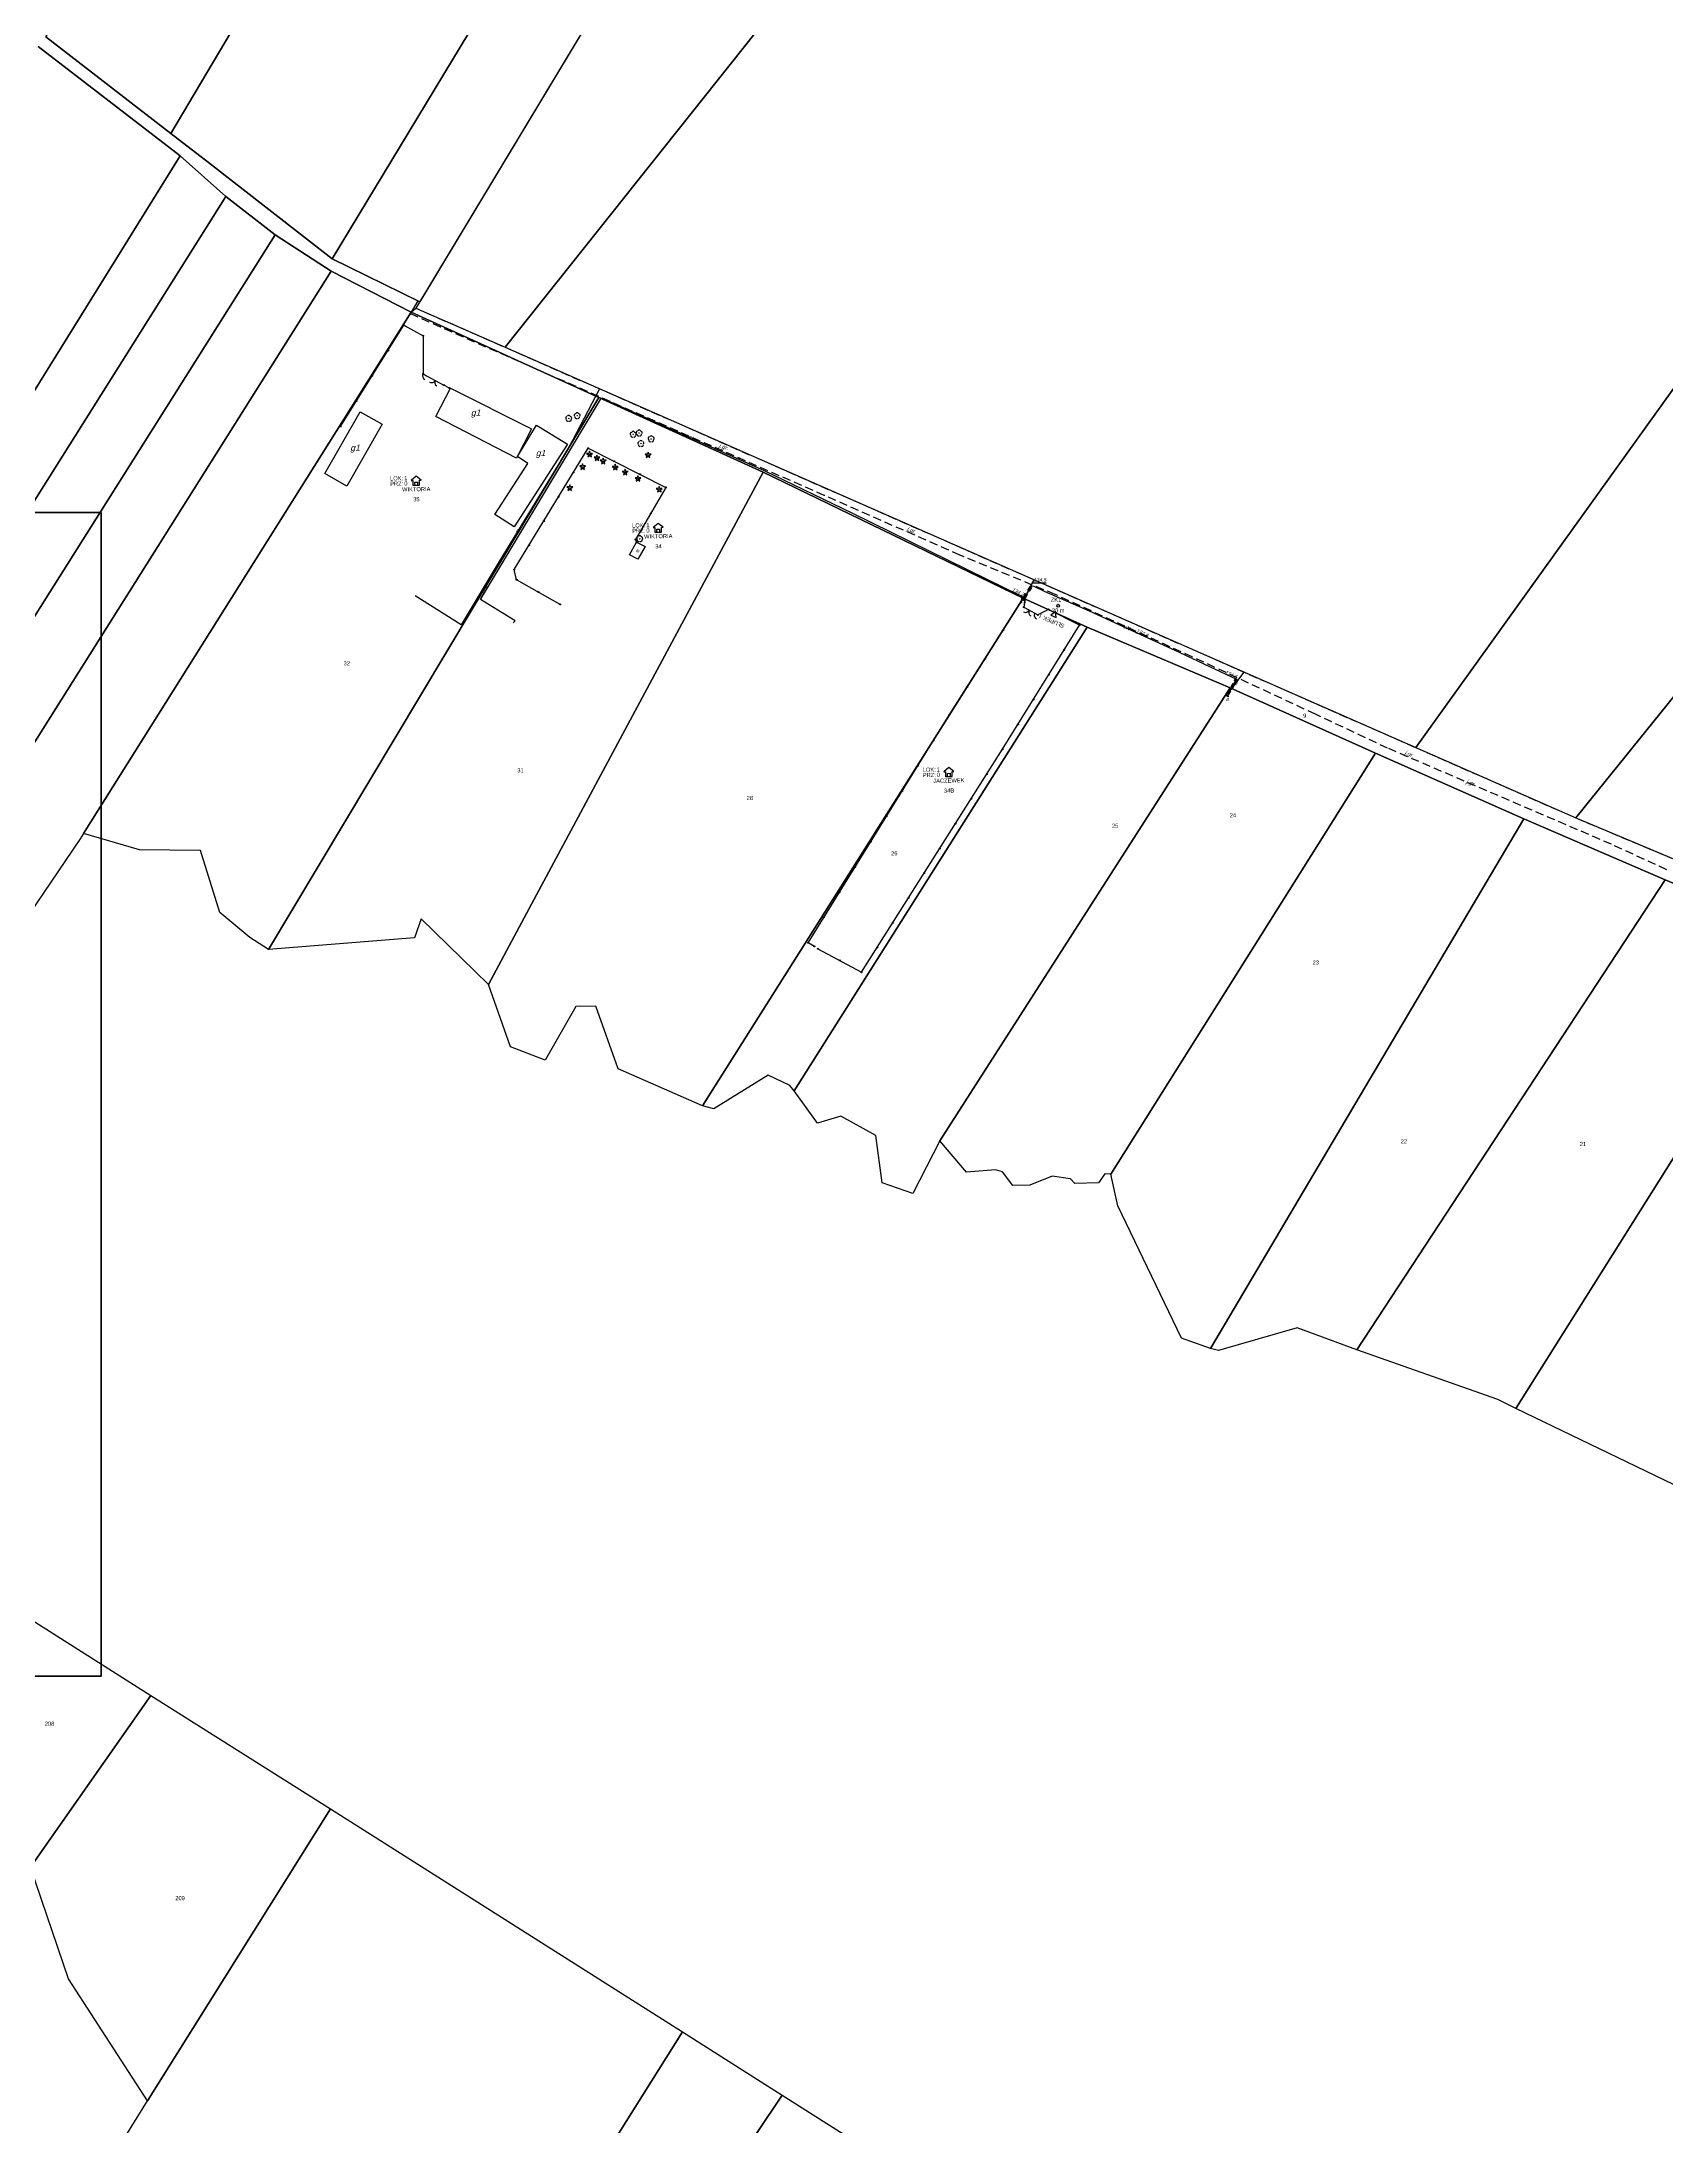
# Model space of a CAD drawing. Header units: metres. Extents: x 7542702 to 7555152, y 5804026 to 5815503.
# Drawn here: x 7547847 to 7548243, y 5806081 to 5806589 of the extents above; entities that cross this region are included whole.
import ezdxf
from ezdxf.enums import TextEntityAlignment as Align

# ---------------------------------------------------------------- set-up
doc = ezdxf.new("R2010")
doc.units = ezdxf.units.M
for name, pattern in [('4001', [0]), ('4002', [2, 1, -1]), ('4003', [3, 2, -1])]:
    doc.linetypes.add(name, pattern=pattern)
for name, color, linetype, lineweight in [('_PA_OPCJONALNE', 1, 'Continuous', 30), ('_SLUPEK', 30, 'Continuous', 30), ('_ZASOBNIK_KABLOWY', 30, 'Continuous', 30)]:
    doc.layers.add(name, color=color, linetype=linetype, lineweight=lineweight)
for name, color, linetype in [('Budynki', 7, 'Continuous'), ('Drogi', 135, 'Continuous'), ('Dzialki', 165, 'Continuous'), ('Ogrodzenia', 184, 'Continuous'), ('Roslinnosc', 104, 'Continuous'), ('Uz_Energia', 1, 'Continuous'), ('Uz_Specjalne', 7, 'Continuous'), ('Uz_Telekomunikacja', 252, 'Continuous')]:
    doc.layers.add(name, color=color, linetype=linetype)
doc.styles.add('DYN_DIM', font='arial.ttf')
doc.styles.get("Standard").update_dxf_attribs({"font": 'arial.ttf'})

# ---------------------------------------------------------------- blocks, each defined once
blk = doc.blocks.new('2284')
at = {"layer": 'Ogrodzenia', "color": 184, "linetype": 'Continuous'}
blk.add_line((0, 0), (0, 1), dxfattribs=at)
blk = doc.blocks.new('1284')
at = {"layer": 'Ogrodzenia', "color": 184, "linetype": 'Continuous'}
blk.add_arc((0, 2), 2, 270, 0, dxfattribs=at)
blk = doc.blocks.new('2283')
at = {"layer": 'Ogrodzenia', "color": 184, "linetype": 'Continuous'}
blk.add_line((0, 0), (0, 1), dxfattribs=at)
blk = doc.blocks.new('1283')
at = {"layer": 'Ogrodzenia', "color": 184, "linetype": 'Continuous'}
for centre, start, end in [((0, 2), 270, 0), ((0, -2), 0, 90)]:
    blk.add_arc(centre, 2, start, end, dxfattribs=at)
blk = doc.blocks.new('1281')
at = {"layer": 'Ogrodzenia', "color": 184, "linetype": 'Continuous'}
for radius in [0.16, 0.24, 0.08]:
    blk.add_circle((0, 0), radius, dxfattribs=at)
blk = doc.blocks.new('1422')
at = {"layer": 'Roslinnosc', "color": 104, "linetype": 'Continuous'}
blk.add_circle((0, 0), 0.1, dxfattribs=at)
for centre, start, end in [((-0.71, 0.23), 102.5, 221.75), ((0, 0.75), 30.19, 149.77), ((0.71, 0.23), 318.3, 77.49), ((-0.44, -0.61), 174.33, 293.45), ((0.44, -0.61), 246.24, 5.74)]:
    blk.add_arc(centre, 0.75, start, end, dxfattribs=at)
blk = doc.blocks.new('1412')
at = {"layer": 'Roslinnosc', "color": 104, "linetype": 'Continuous'}
for p, q in [((-0.33, 0.47), (-1.43, 0.47)), ((-1.43, 0.47), (-0.55, -0.17)), ((0, 1.5), (-0.33, 0.47)), ((0.33, 0.47), (0, 1.5)), ((1.43, 0.47), (0.33, 0.47)), ((0.55, -0.17), (1.43, 0.47)), ((-0.55, -0.17), (-0.88, -1.21)), ((-0.88, -1.21), (0, -0.57)), ((0, -0.57), (0.88, -1.21)), ((0.88, -1.21), (0.55, -0.17))]:
    blk.add_line(p, q, dxfattribs=at)
blk.add_circle((0, 0), 0.1, dxfattribs=at)
blk = doc.blocks.new('1766')
at = {"layer": 'Uz_Energia', "color": 1, "linetype": 'Continuous'}
for radius in [0.16, 0.08]:
    blk.add_circle((0, 0), radius, dxfattribs=at)
blk = doc.blocks.new('ADRES')
for points in [[(0.79, -2.15), (0.79, -2.15), (0.79, -0.99), (1.24, -0.99), (0, 0), (-1.24, -0.99), (-0.79, -0.99), (-0.79, -2.15), (0.79, -2.15), (0.79, -2.15)], [(-0.31, -2.15), (-0.31, -1.4), (0.31, -1.4), (0.31, -2.15)]]:
    blk.add_lwpolyline(points)
at = {"color": 212, "insert": (-3.15, -0.43), "char_height": 1, "width": 1e-16, "attachment_point": 6}
blk.add_mtext('LOK:  ', dxfattribs=at)
at = {"color": 4, "insert": (-3.15, -1.72), "char_height": 1, "width": 1e-16, "attachment_point": 6}
blk.add_mtext('PRZ: ', dxfattribs=at)
at = {"color": 7}
for tag, flags, p in [('WOJEWODZTWO', 13, (23.29, 19.95)), ('ID_OBSZARU', 13, (29.07, 23.06)), ('POWIAT', 13, (29.07, 18.51)), ('GMINA', 13, (29.07, 16.8)), ('TERC', 13, (29.07, 15.22)), ('SZEROKOSC_GEOGRAFICZNA', 13, (18.71, 10.18)), ('SIMC', 13, (29.07, 13.42)), ('ULIC', 13, (29.07, 11.76)), ('KATEGORIA_STAWKI_JEDNOSTKOWEJ_100', 13, (29.07, 4.77)), ('DLUGOSC_GEOGRAFICZNA', 13, (29.07, 8.25)), ('KWOTA_STAWKI_JEDNOSTKOWEJ_100', 13, (29.07, 2.89)), ('DOFINANSOWANIE_95', 13, (29.07, 0.87)), ('NR_PORZADKOWY', 12, (0, -6.09)), ('MIEJSCOWOSC', 12, (0, -3.65)), ('ULICA', 12, (0, -4.88))]:
    blk.add_attdef(tag, text='', height=1, dxfattribs=dict(at, flags=flags)).set_placement(p, align=Align.CENTER)
at = {"color": 1}
for tag, flags, p in [('ID_PA', 5, (29.07, 21.57)), ('RODZAJ_OBIEKTU', 5, (29.07, 6.63)), ('ZAPAS', 13, (29.07, -2.62))]:
    blk.add_attdef(tag, text='', height=1, dxfattribs=dict(at, flags=flags)).set_placement(p, align=Align.CENTER)
at = {"color": 212, "flags": 12}
blk.add_attdef('LICZBA_LOKALI', text='', height=1, dxfattribs=at).set_placement((-2.88, -0.43), align=Align.MIDDLE_LEFT)
at = {"color": 150, "flags": 12}
for tag, p in [('MUFA', (1.78, -0.93)), ('NUMER_WLOKNA', (1.86, -2.2))]:
    blk.add_attdef(tag, p, '', height=1, dxfattribs=at)
at = {"color": 7, "style": 'DYN_DIM', "flags": 13}
blk.add_attdef('ODC_FUNKCJONALNY', text='', height=1, dxfattribs=at).set_placement((29.07, -1.01), align=Align.CENTER)
at = {"color": 4, "flags": 12}
blk.add_attdef('LICZBA_SED_W_DANYM_PA', text='', height=1, dxfattribs=at).set_placement((-2.88, -1.72), align=Align.MIDDLE_LEFT)
blk = doc.blocks.new('SLUPEK')
at = {"layer": '_SLUPEK'}
blk.add_lwpolyline([(-0.69, 1.21), (0, 0), (0.69, 1.2)], close=True, dxfattribs=at)
at = {"layer": '_SLUPEK', "style": 'DYN_DIM'}
blk.add_text('SŁUPEK', height=1, dxfattribs=at).set_placement((-3.34, 1.91))
at = {"layer": '_SLUPEK', "style": 'DYN_DIM', "flags": 13}
blk.add_attdef('ODC_FUNKCJONALNY', text='', height=1, dxfattribs=at).set_placement((0, 3.42), align=Align.CENTER)
at = {"layer": '_SLUPEK', "style": 'DYN_DIM', "flags": 12}
blk.add_attdef('NUMER', (2.58, 1.94), '', height=1, dxfattribs=at)
blk = doc.blocks.new('ZASOBNIK_KABLOWY')
at = {"layer": '_ZASOBNIK_KABLOWY'}
blk.add_circle((0, 0), 0.344, dxfattribs=at)
at = {"layer": '_ZASOBNIK_KABLOWY', "style": 'DYN_DIM'}
blk.add_text('ZK', height=1, dxfattribs=at).set_placement((0, 1.49), align=Align.MIDDLE_RIGHT)
for tag, flags, p in [('ODC_FUNKCJONALNY', 13, (0, 2.32)), ('DLUGOSC_ZAPASU', 12, (0, -1.67))]:
    blk.add_attdef(tag, text='', height=1, dxfattribs=dict(at, flags=flags)).set_placement(p, align=Align.CENTER)
at = {"layer": '_ZASOBNIK_KABLOWY', "style": 'DYN_DIM', "flags": 12}
blk.add_attdef('NUMER', text='', height=1, dxfattribs=at).set_placement((0, 1.5), align=Align.MIDDLE_LEFT)

msp = doc.modelspace()

# ---------------------------------------------------------------- linework, layer by layer
at = {"layer": 'Budynki', "color": 7, "linetype": '4001'}
for points in [[(7547942.84, 5806497.86, 0), (7547946.39, 5806504.82, 0), (7547966.11, 5806494.84, 0), (7547962.43, 5806487.77, 0), (7547942.84, 5806497.86, 0)], [(7547915.81, 5806484.03, 0), (7547924.38, 5806499.04, 0), (7547929.73, 5806495.98, 0), (7547921.11, 5806480.88, 0), (7547915.81, 5806484.03, 0)], [(7547957.22, 5806474, 0), (7547965.22, 5806486.4, 0), (7547962.7, 5806488.12, 0), (7547967.38, 5806495.75, 0), (7547974.88, 5806491.15, 0), (7547961.89, 5806470.99, 0), (7547957.22, 5806474, 0)], [(7547991.68, 5806467.27, 0), (7547993.78, 5806466.19, 0), (7547991.99, 5806463.11, 0), (7547990, 5806464.22, 0), (7547991.68, 5806467.27, 0)]]:
    msp.add_polyline3d(points, dxfattribs=at)
at = {"layer": 'Defpoints', "color": 4, "lineweight": 70}
msp.add_lwpolyline([(7547468.78, 5806474.47), (7547861.29, 5806474.47), (7547861.29, 5806191.07), (7547468.78, 5806191.07)], close=True, dxfattribs=at)
at = {"layer": 'Drogi', "color": 8, "linetype": '4003'}
for p, q in [((7547936.59, 5806522.89, 134.63), (7547936.85, 5806523.3)), ((7547943.98, 5806519.65, 134.51), (7547936.59, 5806522.89, 134.63)), ((7547936.85, 5806523.3), (7547937.97, 5806524.28)), ((7547937.97, 5806524.28), (7547959.67, 5806514.74, 134.53)), ((7548037.44, 5806478.65, 134.93), (7547943.98, 5806519.65, 134.51)), ((7547959.67, 5806514.74, 134.53), (7548181.47, 5806417.25)), ((7548070.48, 5806464.12, 135.04), (7548037.44, 5806478.65, 134.93)), ((7548093.64, 5806454.54), (7548070.48, 5806464.12, 135.04)), ((7548127.05, 5806439.33, 135.31), (7548093.64, 5806454.54)), ((7548157.06, 5806425.37), (7548127.05, 5806439.33, 135.31)), ((7548174.64, 5806417.1, 135.46), (7548157.06, 5806425.37)), ((7548229.12, 5806393.69), (7548174.64, 5806417.1, 135.46)), ((7548181.47, 5806417.25), (7548220.47, 5806400.11)), ((7548220.47, 5806400.11), (7548272.13, 5806378.42)), ((7548242.62, 5806387.5, 135.95), (7548229.12, 5806393.69))]:
    msp.add_line(p, q, dxfattribs=at)
at = {"layer": 'Dzialki'}
for p, q in [((7547846.01, 5806588), (7547880.52, 5806561.35)), ((7547880.52, 5806561.35), (7547846.01, 5806588)), ((7547847.82, 5806590.35), (7547878.27, 5806566.81)), ((7547878.27, 5806566.81), (7547887.44, 5806559.72)), ((7547715.94, 5806296.39), (7547880.52, 5806561.35)), ((7547880.52, 5806561.35), (7547715.94, 5806296.39)), ((7547880.52, 5806561.35), (7547891.64, 5806551.49)), ((7547891.64, 5806551.49), (7547880.52, 5806561.35)), ((7547887.44, 5806559.72), (7547917.56, 5806536.3)), ((7547726.48, 5806288.93), (7547891.64, 5806551.49)), ((7547891.64, 5806551.49), (7547726.48, 5806288.93)), ((7547891.64, 5806551.49), (7547903.66, 5806542.11)), ((7547903.66, 5806542.11), (7547891.64, 5806551.49)), ((7547903.66, 5806542.11), (7547738.56, 5806280.39)), ((7547738.56, 5806280.39), (7547903.66, 5806542.11)), ((7547903.66, 5806542.11), (7547917.32, 5806533.3)), ((7547917.32, 5806533.3), (7547903.66, 5806542.11)), ((7547917.56, 5806536.3), (7547938.47, 5806526.02)), ((7547822.08, 5806382.02), (7547917.32, 5806533.3)), ((7547917.32, 5806533.3), (7547822.08, 5806382.02)), ((7547917.32, 5806533.3), (7547936.85, 5806523.3)), ((7547936.85, 5806523.3), (7547917.32, 5806533.3)), ((7547938.47, 5806526.02), (7547936.85, 5806523.3)), ((7547936.85, 5806523.3), (7547857.01, 5806396.31)), ((7547857.01, 5806396.31), (7547936.85, 5806523.3)), ((7547936.85, 5806523.3), (7547937.97, 5806524.28)), ((7547936.85, 5806523.3), (7547982.55, 5806502.51)), ((7547982.55, 5806502.51), (7547936.85, 5806523.3)), ((7547937.97, 5806524.28), (7547959.67, 5806514.74)), ((7547959.67, 5806514.74), (7548181.47, 5806417.25)), ((7547902.09, 5806368.1), (7547982.55, 5806502.51)), ((7547982.55, 5806502.51), (7547902.09, 5806368.1)), ((7547982.55, 5806502.51), (7548022.58, 5806484.29)), ((7548022.58, 5806484.29), (7547982.55, 5806502.51)), ((7547963.14, 5806373.53), (7548022.58, 5806484.29)), ((7548022.58, 5806484.29), (7547963.14, 5806373.53)), ((7548022.58, 5806484.29), (7548085.86, 5806453.62)), ((7548085.86, 5806453.62), (7548022.58, 5806484.29)), ((7548007.8, 5806329.95), (7548085.86, 5806453.62)), ((7548085.86, 5806453.62), (7548007.8, 5806329.95)), ((7548085.86, 5806453.62), (7548101.46, 5806446.6)), ((7548101.46, 5806446.6), (7548085.86, 5806453.62)), ((7548101.46, 5806446.6), (7548030.08, 5806333.6)), ((7548030.08, 5806333.6), (7548101.46, 5806446.6)), ((7548136.28, 5806431.8), (7548101.46, 5806446.6)), ((7548101.46, 5806446.6), (7548136.28, 5806431.8)), ((7548065.56, 5806321.47), (7548136.28, 5806431.8)), ((7548136.28, 5806431.8), (7548065.56, 5806321.47)), ((7548171.65, 5806415.86), (7548136.28, 5806431.8)), ((7548136.28, 5806431.8), (7548171.65, 5806415.86)), ((7548107.26, 5806313.32), (7548171.65, 5806415.86)), ((7548171.65, 5806415.86), (7548107.26, 5806313.32)), ((7548207.79, 5806399.89), (7548171.65, 5806415.86)), ((7548171.65, 5806415.86), (7548207.79, 5806399.89)), ((7548181.47, 5806417.25), (7548220.47, 5806400.11)), ((7548131.49, 5806270.86), (7548207.79, 5806399.89)), ((7548207.79, 5806399.89), (7548131.49, 5806270.86)), ((7548207.79, 5806399.89), (7548242.21, 5806385.06)), ((7548242.21, 5806385.06), (7548207.79, 5806399.89)), ((7548220.47, 5806400.11), (7548272.13, 5806378.42)), ((7547856.18, 5806395), (7547836.52, 5806366.08)), ((7547857.01, 5806396.31), (7547856.18, 5806395)), ((7547870.62, 5806392.36), (7547857.01, 5806396.31)), ((7547885.54, 5806392.19), (7547870.62, 5806392.36)), ((7547890.22, 5806377.04), (7547885.54, 5806392.19)), ((7548167.15, 5806270.52), (7548242.21, 5806385.06)), ((7548242.21, 5806385.06), (7548167.15, 5806270.52)), ((7548242.21, 5806385.06), (7548277.46, 5806370.25)), ((7548277.46, 5806370.25), (7548242.21, 5806385.06)), ((7547897.49, 5806370.98), (7547890.22, 5806377.04)), ((7547939.22, 5806375.56), (7547937.59, 5806370.92)), ((7547955.62, 5806359.52), (7547939.22, 5806375.56)), ((7547955.62, 5806359.52), (7547963.14, 5806373.53)), ((7547963.14, 5806373.53), (7547955.62, 5806359.52)), ((7547902.09, 5806368.1), (7547897.49, 5806370.98)), ((7547937.59, 5806370.92), (7547902.09, 5806368.1)), ((7548205.88, 5806256.26), (7548277.46, 5806370.25)), ((7548277.46, 5806370.25), (7548205.88, 5806256.26)), ((7547960.98, 5806344.33), (7547955.62, 5806359.52)), ((7547976.88, 5806354.21), (7547969.48, 5806341.13)), ((7547981.78, 5806354.24), (7547976.88, 5806354.21)), ((7547987.26, 5806338.97), (7547981.78, 5806354.24)), ((7547969.48, 5806341.13), (7547960.98, 5806344.33)), ((7548007.8, 5806329.95), (7547987.26, 5806338.97)), ((7548023.78, 5806337.42), (7548010.52, 5806329.25)), ((7548029.04, 5806334.91), (7548023.78, 5806337.42)), ((7548030.08, 5806333.6), (7548029.04, 5806334.91)), ((7548035.75, 5806325.77), (7548030.08, 5806333.6)), ((7548010.52, 5806329.25), (7548007.8, 5806329.95)), ((7548041.45, 5806327.44), (7548035.75, 5806325.77)), ((7548049.95, 5806322.78), (7548041.45, 5806327.44)), ((7548051.5, 5806311.21), (7548049.95, 5806322.78)), ((7548065.56, 5806321.47), (7548059.01, 5806308.66)), ((7548072.04, 5806313.79), (7548065.56, 5806321.47)), ((7548059.01, 5806308.66), (7548051.5, 5806311.21)), ((7548079.11, 5806314.39), (7548072.04, 5806313.79)), ((7548080.84, 5806313.91), (7548079.11, 5806314.39)), ((7548083.36, 5806310.55), (7548080.84, 5806313.91)), ((7548092.9, 5806312.85), (7548087.47, 5806310.65)), ((7548097.37, 5806312.23), (7548092.9, 5806312.85)), ((7548098.48, 5806311.09), (7548097.37, 5806312.23)), ((7548104.23, 5806311.27), (7548098.48, 5806311.09)), ((7548105.72, 5806313.41), (7548104.23, 5806311.27)), ((7548107.26, 5806313.32), (7548105.72, 5806313.41)), ((7548108.93, 5806305.6), (7548107.26, 5806313.32)), ((7548087.47, 5806310.65), (7548083.36, 5806310.55)), ((7548124.46, 5806273.42), (7548108.93, 5806305.6)), ((7548152.63, 5806275.9), (7548133.44, 5806270.38)), ((7548167.15, 5806270.52), (7548152.63, 5806275.9)), ((7548131.49, 5806270.86), (7548124.46, 5806273.42)), ((7548133.44, 5806270.38), (7548131.49, 5806270.86)), ((7548201.48, 5806258.47), (7548167.15, 5806270.52)), ((7548205.88, 5806256.26), (7548201.48, 5806258.47)), ((7548280.99, 5806220), (7548205.88, 5806256.26)), ((7547829.16, 5806214.43), (7547873.45, 5806186.39)), ((7547873.45, 5806186.39), (7547844.08, 5806144.58)), ((7547844.08, 5806144.58), (7547873.45, 5806186.39)), ((7547873.45, 5806186.39), (7547917.13, 5806158.73)), ((7547917.13, 5806158.73), (7547872.63, 5806087.6)), ((7547872.63, 5806087.6), (7547917.13, 5806158.73)), ((7547917.13, 5806158.73), (7548002.87, 5806104.44)), ((7547853.33, 5806117.36), (7547844.08, 5806144.58)), ((7547872.63, 5806087.6), (7547853.33, 5806117.36)), ((7547934.64, 5805995.88), (7548002.87, 5806104.44)), ((7548002.87, 5806104.44), (7547934.64, 5805995.88)), ((7548002.87, 5806104.44), (7548027.2, 5806089.03)), ((7548027.2, 5806089.03), (7547950.42, 5805974.94)), ((7547950.42, 5805974.94), (7548027.2, 5806089.03)), ((7548027.2, 5806089.03), (7548159.18, 5806005.46)), ((7547553.68, 5805577.82), (7547872.63, 5806087.6))]:
    msp.add_line(p, q, dxfattribs=at)
at = {"layer": 'Dzialki', "flags": 128}
for points in [[(7547847.82, 5806590.35), (7547983.97, 5806803.87), (7548071.82, 5806947.26), (7548085.06, 5806936.2), (7548093.32, 5806929.29), (7547878.27, 5806566.81), (7547847.82, 5806590.35)], [(7547878.27, 5806566.81), (7548093.32, 5806929.29), (7548130, 5806898.65), (7548134.4, 5806894.97), (7547917.56, 5806536.3), (7547887.44, 5806559.72), (7547878.27, 5806566.81)], [(7547917.56, 5806536.3), (7548134.4, 5806894.97), (7548152.18, 5806880.12), (7547938.89, 5806525.81), (7547917.56, 5806536.3)], [(7547959.67, 5806514.74), (7548211.19, 5806830.81), (7548152.18, 5806880.12), (7547937.97, 5806524.28), (7547959.67, 5806514.74)], [(7548181.47, 5806417.25), (7548378.32, 5806691.46), (7548348.74, 5806716.11), (7548283.83, 5806770.21), (7548265.39, 5806785.57), (7548245.42, 5806802.22), (7548211.19, 5806830.81), (7547959.67, 5806514.74), (7548181.47, 5806417.25)], [(7548220.47, 5806400.11), (7548424.56, 5806652.92), (7548378.32, 5806691.46), (7548181.47, 5806417.25), (7548220.47, 5806400.11)], [(7548272.13, 5806378.42), (7548467.05, 5806617.52), (7548424.56, 5806652.92), (7548220.47, 5806400.11), (7548272.13, 5806378.42)]]:
    msp.add_lwpolyline(points, close=True, dxfattribs=at)
at = {"layer": 'Ogrodzenia', "color": 184, "linetype": '4001'}
for p, q in [((7547919.61, 5806495.48), (7547935.06, 5806520.1)), ((7547935.06, 5806520.1), (7547939.75, 5806517.55)), ((7547939.75, 5806517.55), (7547939.72, 5806508.24)), ((7547946.12, 5806504.82), (7547944.78, 5806505.55)), ((7547961.91, 5806460.61), (7547979.95, 5806490.16)), ((7547979.95, 5806490.16), (7547998.85, 5806480.63)), ((7547998.85, 5806480.63), (7547991.45, 5806467.9)), ((7547991.45, 5806467.9), (7547991.68, 5806467.27)), ((7547962.51, 5806458.14), (7547961.91, 5806460.61)), ((7547973.12, 5806452.11), (7547962.51, 5806458.14)), ((7548085.34, 5806452.66), (7548085.62, 5806453.59)), ((7548085.62, 5806453.59), (7548086.3, 5806453.2)), ((7548067.82, 5806425.12), (7548085.34, 5806452.66)), ((7548086.3, 5806453.2), (7548086, 5806451.42)), ((7548092.03, 5806450.9), (7548089.44, 5806449.55)), ((7548099.6, 5806447.09), (7548092.03, 5806450.9)), ((7548080.86, 5806416.82), (7548099.6, 5806447.09)), ((7548033.49, 5806369.7), (7548067.82, 5806425.12)), ((7548046.51, 5806362.53), (7548080.86, 5806416.82)), ((7548035.01, 5806368.81), (7548033.49, 5806369.7)), ((7548035.88, 5806368.26), (7548046.51, 5806362.53))]:
    msp.add_line(p, q, dxfattribs=at)
at = {"layer": 'Uz_Energia', "color": 1, "linetype": '4001'}
for p, q in [((7547953.74, 5806453.3, 133.37), (7547983.17, 5806502.4, 133.97)), ((7547983.17, 5806502.4, 133.97), (7548022.81, 5806484.74, 134.07)), ((7548022.81, 5806484.74, 134.07), (7548044.33, 5806474.37, 134.17)), ((7548044.33, 5806474.37, 134.17), (7548086.14, 5806453.82, 134.27)), ((7547962.14, 5806448.08, 133.17), (7547953.74, 5806453.3, 133.37)), ((7548086.14, 5806453.82, 134.27), (7548085.93, 5806453.4, 134.27)), ((7548086.21, 5806453.87), (7548086.07, 5806453.33)), ((7548087.75, 5806456.36, 134.5), (7548086.21, 5806453.87)), ((7548088.09, 5806456.53), (7548087.75, 5806456.36, 134.5)), ((7548088.58, 5806456.49), (7548088.09, 5806456.53)), ((7548091.1, 5806455.22), (7548088.58, 5806456.49)), ((7548102, 5806450.43), (7548091.1, 5806455.22)), ((7548113.47, 5806445.19, 134.6), (7548102, 5806450.43)), ((7547961.67, 5806447.62), (7547962.14, 5806448.08, 133.17)), ((7548123.94, 5806440.38), (7548113.47, 5806445.19, 134.6)), ((7548131.46, 5806436.84), (7548123.94, 5806440.38)), ((7548137.78, 5806433.92, 134.5), (7548131.46, 5806436.84)), ((7548135.68, 5806430.24), (7548137.6, 5806433.43)), ((7548137.6, 5806433.43), (7548137.78, 5806433.92, 134.5)), ((7548135.59, 5806429.87), (7548135.68, 5806430.24))]:
    msp.add_line(p, q, dxfattribs=at)
at = {"layer": 'Uz_Energia', "color": 1, "linetype": 'Continuous'}
for q in [(7548087.75, 5806456.36), (7548091.45, 5806457.36)]:
    msp.add_line((7548087.98, 5806457.36), q, dxfattribs=at)
msp.add_lwpolyline([(7548135.75, 5806429.62), (7548135.3, 5806429.91), (7548135.44, 5806430.12), (7548135.88, 5806429.83), (7548135.75, 5806429.62)], dxfattribs=at)
at = {"layer": 'Uz_Energia', "color": 1, "linetype": '4001'}
msp.add_polyline3d([(7548085.45, 5806453.36, 0), (7548085.57, 5806453.58, 0), (7548086.29, 5806453.21, 0), (7548086.18, 5806452.99, 0), (7548085.45, 5806453.36, 0)], dxfattribs=at)
at = {"layer": 'Uz_Specjalne', "color": 7, "linetype": '4002'}
for p, q in [((7548086, 5806454), (7548087.54, 5806456.49, 134.5)), ((7548086.42, 5806453.74), (7548087.97, 5806456.23, 134.5)), ((7548135.47, 5806430.36), (7548137.37, 5806433.54)), ((7548135.9, 5806430.11), (7548137.83, 5806433.33)), ((7548137.37, 5806433.54), (7548137.54, 5806434, 134.5)), ((7548137.83, 5806433.33), (7548138.01, 5806433.83, 134.5))]:
    msp.add_line(p, q, dxfattribs=at)
at = {"layer": 'Uz_Telekomunikacja', "linetype": '4001'}
for p, q in [((7547982.67, 5806504.63), (7547975.24, 5806490.37, 133.7)), ((7547975.24, 5806490.37, 133.7), (7547958.02, 5806462.17, 133.4)), ((7547958.02, 5806462.17, 133.4), (7547948.96, 5806447.14, 133)), ((7547948.96, 5806447.14, 133), (7547937.76, 5806454.2, 133)), ((7548086.09, 5806453.23, 134.7), (7548088.44, 5806458.14)), ((7548139.61, 5806435.65), (7548135.63, 5806430.31, 134.5))]:
    msp.add_line(p, q, dxfattribs=at)

# ---------------------------------------------------------------- block references
at = {"layer": '_PA_OPCJONALNE'}
ref = msp.add_blockref('ADRES', (7547938, 5806483.32), dxfattribs=dict(at, rotation=1))
ref.add_attrib('MIEJSCOWOSC', 'WIKTORIA', dxfattribs={"layer": '0', "color": 7, "height": 1, "rotation": 1, "flags": 12}).set_placement((7547938.06, 5806479.67), align=Align.CENTER)
ref.add_attrib('NR_PORZADKOWY', '35', dxfattribs={"layer": '0', "color": 7, "height": 1, "rotation": 1, "flags": 12}).set_placement((7547938.1, 5806477.23), align=Align.CENTER)
ref.add_attrib('LICZBA_LOKALI', '1', (7547935.13, 5806482.36), dxfattribs={"layer": '0', "color": 212, "height": 1, "rotation": 1, "flags": 12})
ref.add_attrib('LICZBA_SED_W_DANYM_PA', '0', (7547935.15, 5806481.07), dxfattribs={"layer": '0', "color": 4, "height": 1, "rotation": 1, "flags": 12})
ref = msp.add_blockref('ADRES', (7547996.95, 5806471.86), dxfattribs=dict(at, rotation=1))
ref.add_attrib('MIEJSCOWOSC', 'WIKTORIA', dxfattribs={"layer": '0', "color": 7, "height": 1, "rotation": 1, "flags": 12}).set_placement((7547997.01, 5806468.22), align=Align.CENTER)
ref.add_attrib('NR_PORZADKOWY', '34', dxfattribs={"layer": '0', "color": 7, "height": 1, "rotation": 1, "flags": 12}).set_placement((7547997.06, 5806465.77), align=Align.CENTER)
ref.add_attrib('LICZBA_LOKALI', '1', (7547994.08, 5806470.91), dxfattribs={"layer": '0', "color": 212, "height": 1, "rotation": 1, "flags": 12})
ref.add_attrib('LICZBA_SED_W_DANYM_PA', '0', (7547994.1, 5806469.62), dxfattribs={"layer": '0', "color": 4, "height": 1, "rotation": 1, "flags": 12})
ref = msp.add_blockref('ADRES', (7548067.73, 5806412.37), dxfattribs=dict(at, rotation=1))
ref.add_attrib('MIEJSCOWOSC', 'JACZEWEK', dxfattribs={"layer": '0', "color": 7, "height": 1, "rotation": 1, "flags": 12}).set_placement((7548067.79, 5806408.72), align=Align.CENTER)
ref.add_attrib('NR_PORZADKOWY', '34B', dxfattribs={"layer": '0', "color": 7, "height": 1, "rotation": 1, "flags": 12}).set_placement((7548067.83, 5806406.28), align=Align.CENTER)
ref.add_attrib('LICZBA_LOKALI', '1', (7548064.86, 5806411.41), dxfattribs={"layer": '0', "color": 212, "height": 1, "rotation": 1, "flags": 12})
ref.add_attrib('LICZBA_SED_W_DANYM_PA', '0', (7548064.88, 5806410.12), dxfattribs={"layer": '0', "color": 4, "height": 1, "rotation": 1, "flags": 12})
at = {"layer": '_SLUPEK', "rotation": 156.5614617002238}
msp.add_blockref('SLUPEK', (7548093.74, 5806450.29), dxfattribs=at).add_auto_attribs({'NUMER': '1'})
at = {"layer": '_ZASOBNIK_KABLOWY'}
ref = msp.add_blockref('ZASOBNIK_KABLOWY', (7548094.39, 5806451.8), dxfattribs=at)
ref.add_attrib('NUMER', '1', dxfattribs={"layer": '0', "height": 1, "style": 'DYN_DIM', "flags": 12}).set_placement((7548094.39, 5806453.3), align=Align.MIDDLE_LEFT)
ref.add_attrib('DLUGOSC_ZAPASU', '30 m', dxfattribs={"layer": '0', "height": 1, "style": 'DYN_DIM', "flags": 12}).set_placement((7548094.39, 5806450.14), align=Align.CENTER)
at = {"layer": 'Ogrodzenia', "color": 184, "xscale": 0.5, "yscale": 0.5, "zscale": 0.5}
for p in [(7547935.06, 5806520.1), (7547935.06, 5806520.1), (7547939.75, 5806517.55), (7547939.75, 5806517.55), (7547931.2, 5806513.95), (7547927.33, 5806507.79), (7547939.72, 5806508.24), (7547944.78, 5806505.55), (7547946.12, 5806504.82), (7547923.47, 5806501.63), (7547919.61, 5806495.48), (7547979.95, 5806490.16), (7547979.95, 5806490.16), (7547976.34, 5806484.25), (7547986.25, 5806486.98), (7547992.55, 5806483.81), (7547998.85, 5806480.63), (7547998.85, 5806480.63), (7547972.73, 5806478.34), (7547995.15, 5806474.26), (7547969.13, 5806472.43), (7547965.52, 5806466.52), (7547991.45, 5806467.9), (7547991.45, 5806467.9), (7547991.68, 5806467.27), (7547961.91, 5806460.61), (7547961.91, 5806460.61), (7547962.51, 5806458.14), (7547962.51, 5806458.14), (7547967.82, 5806455.12), (7548085.62, 5806453.59), (7548085.62, 5806453.59), (7548086.3, 5806453.2), (7548086.3, 5806453.2), (7547973.12, 5806452.11), (7548085.34, 5806452.66), (7548085.34, 5806452.66), (7548086, 5806451.42), (7548089.44, 5806449.55), (7548092.03, 5806450.9), (7548092.03, 5806450.9), (7548080.96, 5806445.78), (7548099.6, 5806447.09), (7548099.6, 5806447.09), (7548076.58, 5806438.89), (7548095.85, 5806441.04), (7548092.1, 5806434.98), (7548072.2, 5806432), (7548088.36, 5806428.93), (7548067.82, 5806425.12), (7548067.82, 5806425.12), (7548084.61, 5806422.87), (7548064.01, 5806418.96), (7548060.19, 5806412.8), (7548080.86, 5806416.82), (7548080.86, 5806416.82), (7548077.04, 5806410.79), (7548056.38, 5806406.65), (7548073.23, 5806404.76), (7548052.56, 5806400.49), (7548069.41, 5806398.72), (7548048.75, 5806394.33), (7548065.59, 5806392.69), (7548044.93, 5806388.17), (7548061.78, 5806386.66), (7548041.12, 5806382.02), (7548057.96, 5806380.63), (7548037.3, 5806375.86), (7548054.14, 5806374.59), (7548033.49, 5806369.7), (7548033.49, 5806369.7), (7548035.01, 5806368.81), (7548035.88, 5806368.26), (7548050.33, 5806368.56), (7548041.2, 5806365.39), (7548046.51, 5806362.53), (7548046.51, 5806362.53)]:
    msp.add_blockref('1281', p, dxfattribs=at)
for name, p, rotation in [('1284', (7547939.72, 5806508.24), 241.5348379999999), ('1283', (7547942.67, 5806506.67), 242.096506), ('1283', (7548087.33, 5806450.69), 241.3294349999999), ('1284', (7548088.67, 5806449.96), 241.966148)]:
    msp.add_blockref(name, p, dxfattribs=dict(at, rotation=rotation))
at = {"layer": 'Ogrodzenia', "color": 184, "xscale": 0.5}
for name, p, yscale, rotation in [('2284', (7547939.72, 5806508.24), 0.94414, 241.5348379999999), ('2283', (7547940.55, 5806507.79), 4.786491, 242.096506), ('2283', (7548086, 5806451.42), 3.043107, 241.3294349999999), ('2284', (7548088.67, 5806449.96), 0.872353, 241.966148)]:
    msp.add_blockref(name, p, dxfattribs=dict(at, yscale=yscale, rotation=rotation))
at = {"layer": 'Roslinnosc', "color": 104, "xscale": 0.5, "yscale": 0.5, "zscale": 0.5}
for name, p in [('1422', (7547975.19, 5806497.4, 134.65)), ('1422', (7547977.25, 5806498.06, 134.62)), ('1422', (7547990.88, 5806493.54, 134.66)), ('1422', (7547992.33, 5806493.86, 134.68)), ('1412', (7547980.27, 5806488.65)), ('1422', (7547992.77, 5806491.28, 134.69)), ('1412', (7547994.52, 5806488.47, 134.84)), ('1422', (7547995.26, 5806492.43, 134.71)), ('1412', (7547978.58, 5806485.61)), ('1412', (7547982.06, 5806487.75)), ('1412', (7547983.58, 5806486.99)), ('1412', (7547986.52, 5806485.5)), ('1412', (7547988.93, 5806484.29)), ('1412', (7547975.45, 5806480.49)), ('1412', (7547992.06, 5806482.71)), ('1412', (7547997.24, 5806480.1)), ('1422', (7547992.48, 5806468.09, 134.41))]:
    msp.add_blockref(name, p, dxfattribs=at)
at = {"layer": 'Uz_Energia', "color": 1, "xscale": 0.5, "yscale": 0.5, "zscale": 0.5}
for p in [(7548087.75, 5806456.36, 134.5), (7548113.47, 5806445.19, 134.6), (7548137.78, 5806433.92, 134.5)]:
    msp.add_blockref('1766', p, dxfattribs=at)

# ---------------------------------------------------------------- texts
at = {"layer": 'Budynki', "color": 7, "oblique": 15}
for p in [(7547951.36, 5806498.08), (7547921.98, 5806489.55), (7547967.17, 5806488.23)]:
    msp.add_text('g1', height=1.5, rotation=359.97, dxfattribs=at).set_placement(p)
msp.add_text('ib', height=0.75, dxfattribs=at).set_placement((7547991.51, 5806464.82))
at = {"layer": 'Drogi', "color": 8, "oblique": 15}
for p in [(7548011.71, 5806490.45), (7548057.41, 5806470.1), (7548178.64, 5806415.61), (7548193.67, 5806408.58)]:
    msp.add_text('j.gr.', height=1, rotation=339.6052, dxfattribs=at).set_placement(p)
at = {"layer": 'Dzialki'}
for s, p in [('32', (7547920.35, 5806437.28)), ('9', (7548154.05, 5806424.5)), ('31', (7547962.67, 5806411.21)), ('28', (7548018.51, 5806404.46)), ('25', (7548107.49, 5806397.71)), ('24', (7548136.17, 5806400.24)), ('26', (7548053.7, 5806390.97)), ('23', (7548156.35, 5806364.38)), ('22', (7548177.81, 5806320.82)), ('21', (7548221.42, 5806320.21)), ('208', (7547847.58, 5806179)), ('209', (7547879.36, 5806136.5))]:
    msp.add_text(s, height=1, dxfattribs=at).set_placement(p)
at = {"layer": 'Uz_Energia', "color": 1, "oblique": 15}
for s, rotation, p in [('eN', 335.9839, (7548003.64, 5806492.79)), (' 134.5', 359.97, (7548087.98, 5806457.63)), ('133.4', 59.0663, (7547953.85, 5806453.66)), ('134.3', 333.8265, (7548082.99, 5806455.45)), ('e', 359.97, (7548085.83, 5806452.12)), ('eN', 335.4241, (7548110.12, 5806446.39)), ('134.6', 335.6436, (7548113.26, 5806445.37)), ('134.5', 334.8219, (7548134.89, 5806435.34)), ('e', 359.97, (7548135.24, 5806428.58))]:
    msp.add_text(s, height=0.9, rotation=rotation, dxfattribs=at).set_placement(p)
at = {"layer": 'Uz_Telekomunikacja', "oblique": 15}
for rotation, p in [(58.5902, (7547962.89, 5806469.29)), (64.4235, (7548087.43, 5806454.99)), (53.3022, (7548137.65, 5806432.27))]:
    msp.add_text('ts', height=0.9, rotation=rotation, dxfattribs=at).set_placement(p)

doc.saveas('drawing.dxf')
